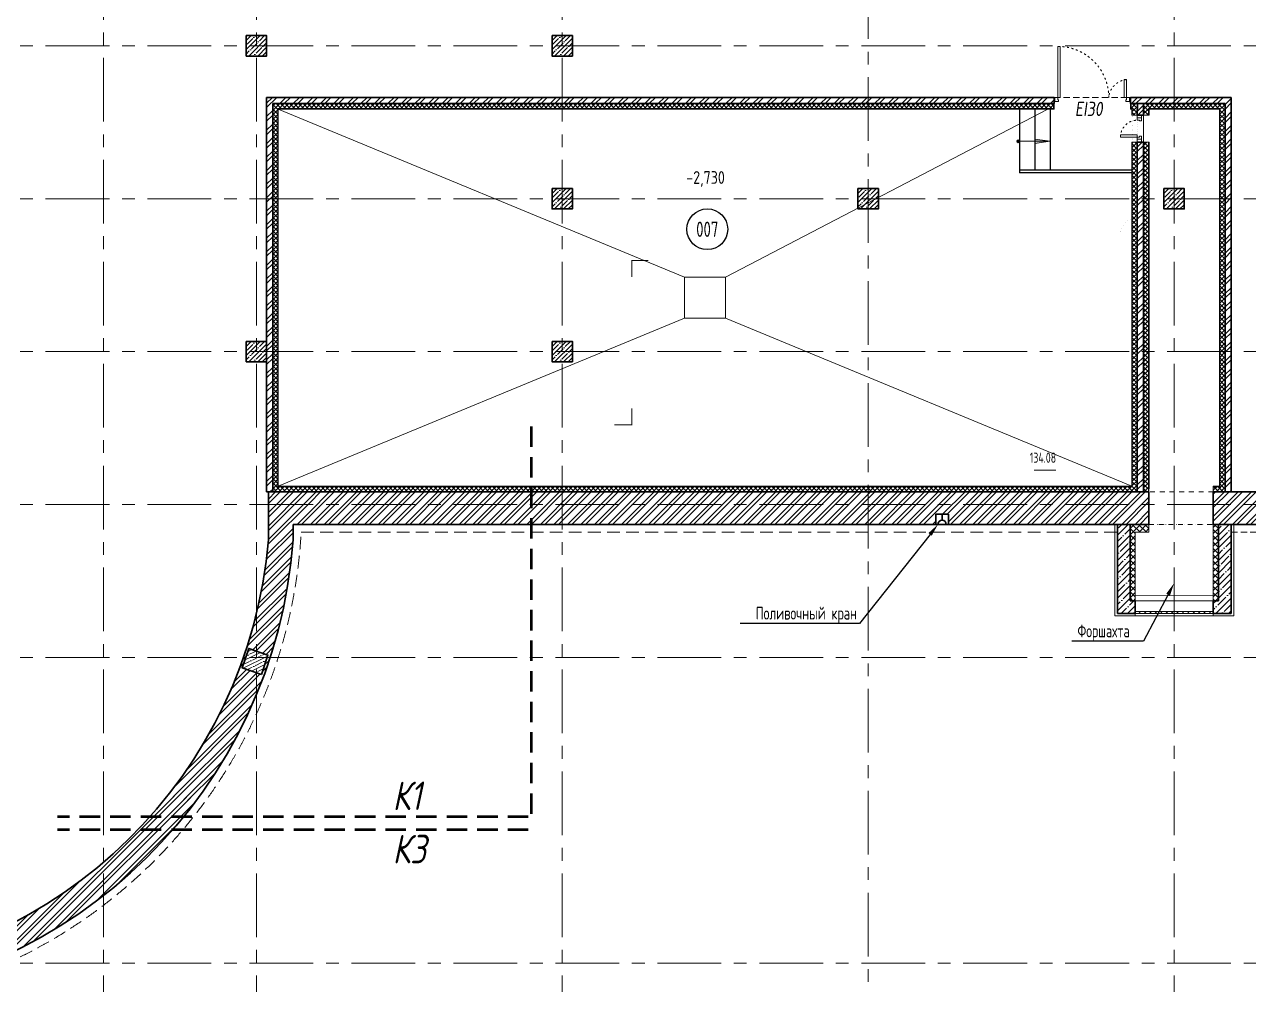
# Model space of a CAD drawing. Header units: millimetres. Extents: x -8689834 to 9419935, y 0 to 233063.
# Drawn here: x -327720 to -303712, y 106183 to 125020 of the extents above; entities that cross this region are included whole.
import ezdxf
from ezdxf import colors
from ezdxf.entities.mleader import LeaderData, LeaderLine
from ezdxf.enums import TextEntityAlignment as Align
from ezdxf.math import Vec2, Vec3

# ---------------------------------------------------------------- set-up
doc = ezdxf.new("R2010")
doc.units = ezdxf.units.MM
doc.header["$MEASUREMENT"] = 0
for name, pattern in [('ACAD_ISO03W100', [30, 12, -18]), ('CENTER', [2, 1.25, -0.25, 0.25, -0.25]), ('HIDDEN', [6, 4, -2]), ('TRATTEGGIATA', [0.75, 0.5, -0.25]), ('Штрих', [6.350000000000002, 3.175000000000001, -3.175000000000001])]:
    doc.linetypes.add(name, pattern=pattern)
doc.layers.get('0').update_dxf_attribs({"color": 250, "lineweight": 9})
for name, color, linetype, lineweight in [('_0', 250, 'Continuous', 9), ('АР штриховка стен', 250, 'Continuous', 9), ('АР_Выноски АПР', 7, 'Continuous', 5), ('АР_Двери', 175, 'Continuous', 18), ('АР_Колонны', 250, 'Continuous', 30), ('АР_Колонны Штрих', 250, 'Continuous', 5), ('АР_Лестницы', 250, 'Continuous', 15), ('АР_Маркер экспликации', 239, 'Continuous', 13), ('АР_МосжилНии_Стены', 127, 'Continuous', 30), ('АР_Номер помещения', 1, 'Continuous', 25), ('АР_Оси', 195, 'Continuous', 9), ('АР_Отметки', 250, 'Continuous', 15), ('АР_Перегородки кирпич', 244, 'Continuous', 30), ('АР_Перегородки_кирпич_Штрих', 244, 'Continuous', 5), ('АР_Помещения_площадь', 19, 'Continuous', 9), ('АР_Разрезы', 175, 'Continuous', 9), ('АР_Сети', 250, 'Continuous', 30), ('АР_стены', 250, 'Continuous', 30), ('АР_Сущ Несущая стена', 216, 'Continuous', 30), ('АР_тонкая линия', 250, 'Continuous', 0), ('АР_Утеплитель', 154, 'Continuous', 9), ('АР_Штриховка кирпич', 250, 'Continuous', 9), ('АР_Штриховка монолит', 250, 'Continuous', 9), ('Подвал', 250, 'Continuous', 30), ('Штриховка', 7, 'Continuous', 5)]:
    doc.layers.add(name, color=color, linetype=linetype, lineweight=lineweight)
doc.layers.add('АР_ПБ_Двери', color=7, linetype='Continuous', lineweight=15, true_color=0xdb0000)
doc.layers.add('Тонкая', color=7, linetype='Continuous')
doc.styles.add('ISOCPEUR', font='isocpeur.ttf', dxfattribs={"width": 0.7})
doc.styles.get("Standard").update_dxf_attribs({"font": 'isocpeur.ttf', "width": 0.7})
doc.styles.add('Архитект', font='isocpeur.ttf', dxfattribs={"width": 0.8, "oblique": 8})
doc.styles.add('М2', font='isocpeui.ttf', dxfattribs={"width": 0.8})
pattern_1 = [(45, (-1298551.721179725, 164426.8594320829), (-132.5825214724777, 132.5825214724777), []), (45, (-1298463.332832225, 164426.8594320829), (-132.5825214724777, 132.5825214724777), [])]
pattern_2 = [(45, (0, 0), (-44.19417382415922, 44.19417382415922), []), (135, (0, 0), (-44.19417382415922, -44.19417382415921), [])]

# ---------------------------------------------------------------- blocks, each defined once
blk = doc.blocks.new('*U289')
for points in [[(0, 0), (0, -80), (55, -80), (55, 0), (0, 0)], [(55, -80), (55, 0), (115, 0), (115, -40), (100, -40), (100, -80), (55, -80)], [(475, -79.99999999999983), (475, 1.70530256582424e-13), (415, 1.70530256582424e-13), (415, -39.99999999999983), (430, -39.99999999999983), (430, -79.99999999999983), (475, -79.99999999999983)], [(530, 1.70530256582424e-13), (530, -79.99999999999983), (475, -79.99999999999983), (475, 1.70530256582424e-13), (530, 1.70530256582424e-13)]]:
    blk.add_lwpolyline(points)
blk.add_lwpolyline([(100, -80), (100.0000000000003, -410), (140.0000000000003, -410), (140, -80)], close=True)
at = {"linetype": 'ACAD_ISO03W100', "ltscale": 3}
blk.add_arc((100, -80), 330.0000000000001, 270, 0, dxfattribs=at)
blk = doc.blocks.new('*U260')
at = {"layer": 'АР_Номер помещения', "color": 7}
blk.add_circle((-20182.66319170461, 914.2342336290835), 400, dxfattribs=at)
at = {"layer": 'АР_Помещения_площадь', "color": 7}
blk.add_line((-13345.81200783062, -3814.074083912983), (-13768.16036421212, -3814.074083912983), dxfattribs=at)
at = {"color": 7, "style": 'ISOCPEUR', "width": 0.7, "flags": 1}
blk.add_attdef('КАТЕГОРИЯ', (-499.1655280450395, -2092.186355050572), '', height=250, dxfattribs=at)
at = {"layer": 'АР_Номер помещения', "color": 7, "style": 'ISOCPEUR', "width": 0.7}
blk.add_attdef('НОМЕР_ПОМЕЩЕНИЯ', text='', height=300, dxfattribs=at).set_placement((-20182.66319170752, 914.2342336290835), align=Align.MIDDLE_CENTER)
at = {"layer": 'АР_Помещения_площадь', "color": 7, "lineweight": 30, "width": 0.7, "flags": 104}
blk.add_attdef('ИМЯ_ПОМЕЩЕНИЯ', text='', height=100, dxfattribs=at).set_placement((157.6277002443094, 1217.141369806137), align=Align.MIDDLE_CENTER)
at = {"layer": 'АР_Помещения_площадь', "color": 7, "style": 'ISOCPEUR', "width": 0.7}
blk.add_attdef('ПЛОЩАДЬ_ПОМЕЩЕНИЯ', text='', height=200, dxfattribs=at).set_placement((-13340.92584985744, -3567.568553945634), align=Align.MIDDLE_RIGHT)
blk = doc.blocks.new('A$Cb1ac1438')
at = {"layer": 'АР_Колонны Штрих', "ltscale": 100}
h = blk.add_hatch(dxfattribs=at)
h.set_pattern_fill('ANSI35', color=256, scale=500, angle=161.0398319781508)
h.set_pattern_definition([(206.0398319781508, (898269.906760073, -348997.308166508), (54.8744852097032, -112.3111342341892), []), (206.0398319781508, (898186.3139504915, -348968.589842044), (54.8744852097032, -112.3111342341892), [156.25, -31.25, 0, -31.25])])
h.paths.add_polyline_path([(5719.346614299488, -202.5913746167789), (6097.64448702152, -332.5556754611025), (6227.608787865844, 45.74219726095907), (5849.310915143811, 175.7064981052536)])
h = blk.add_hatch(dxfattribs=at)
h.set_pattern_fill('ANSI35', color=256, scale=500, angle=-72.0645431068729)
h.set_pattern_definition([(332.9354568931271, (-256735.9129927806, 917047.4838722233), (56.87424014611736, 111.3118179161664), []), (332.9354568931271, (-256708.6942039412, 916963.3908433332), (56.87424014611736, 111.3118179161664), [156.25, -31.25, 0, -31.25])])
h.paths.add_polyline_path([(173.2168417862558, -6154.528628895481), (50.03866453003138, -5773.967021993492), (-330.5229423719575, -5897.145199249746), (-207.3447651157039, -6277.70680615172)])
at = {"layer": 'АР_Колонны', "ltscale": 100}
for points in [[(6097.64448702152, -332.5556754611025), (5719.346614299488, -202.5913746167789), (5849.310915143811, 175.7064981052536), (6227.608787865844, 45.74219726095907)], [(50.03866453003138, -5773.967021993492), (173.2168417862558, -6154.528628895481), (-207.3447651157039, -6277.70680615172), (-330.5229423719575, -5897.145199249746)]]:
    blk.add_lwpolyline(points, close=True, dxfattribs=at)
blk = doc.blocks.new('Полуторная_на лестницу')
for points in [[(75.00000000005775, 79.9999999999709), (75.00000000005798, 1079.999999999971), (124.8572721536036, 1079.999999999971), (124.8572721536034, 79.9999999999709)], [(1375.142727846512, 430.0000000000291), (1375.142727846512, 80), (1425.000000000058, 80), (1425.000000000058, 430.0000000000291)]]:
    blk.add_lwpolyline(points, close=True)
for points in [[(5.775291356258094e-11, 0), (5.775291356258094e-11, 80), (20.00000000005775, 80), (20.00000000005775, 0), (5.775291356258094e-11, 0)], [(20.00000000005775, 80), (20.00000000005775, 0), (90.00000000005775, 0), (90.00000000005775, 30), (75.00000000005775, 30), (75.00000000005775, 80), (20.00000000005775, 80)], [(1480.000000000058, 80), (1480.000000000058, 0), (1410.000000000058, 0), (1410.000000000058, 30), (1425.000000000058, 30), (1425.000000000058, 80), (1480.000000000058, 80)], [(1500.000000000058, 0), (1500.000000000058, 80), (1480.000000000058, 80), (1480.000000000058, 0), (1500.000000000058, 0)]]:
    blk.add_lwpolyline(points)
at = {"linetype": 'ACAD_ISO03W100', "ltscale": 3}
for centre, radius, start, end in [((75.00000000005775, 80), 1000, 0, 90), ((1465.395385690272, 39.60461430981795), 392.4797375066257, 95.90754327289797, 174.0924567271067)]:
    blk.add_arc(centre, radius, start, end, dxfattribs=at)
blk = doc.blocks.new('_DotSmall')
at = {"color": 0, "linetype": 'ByBlock', "const_width": 0.5}
blk.add_lwpolyline([(-0.0625, 0, 1), (0.0625, 0, 1)], format="xyb", close=True, dxfattribs=at)
blk = doc.blocks.new('*U1983')
h = blk.add_hatch(color=256)
h.dxf.hatch_style = 1
edge = h.paths.add_edge_path()
edge.add_arc((0, 0), 27.57096445283373, 359.64, 719.6400000000001)
h = blk.add_hatch(color=256)
h.dxf.hatch_style = 1
h.paths.add_polyline_path([(326.395226009728, -44.26795582287014), (326.395226009728, 44.2679558226373), (626.395226009728, 0)])
blk.add_line((626.395226009728, 0), (0, 0))
blk.add_lwpolyline([(326.395226009728, 44.2679558226373), (326.395226009728, -44.26795582287014), (626.395226009728, 0), (326.395226009728, 44.2679558226373)])
blk.add_circle((0, 0), 27.57096445283373)

msp = doc.modelspace()

# ---------------------------------------------------------------- hatches: boundary and pattern name
at = {"layer": 'АР_Колонны Штрих', "ltscale": 100}
h = msp.add_hatch(dxfattribs=at)
h.set_pattern_fill('ANSI35', color=256, scale=500)
h.set_pattern_definition([(45, (-1280424.170391682, 164672.1571121852), (-88.38834764831844, 88.38834764831844), []), (45, (-1280335.782044182, 164672.1571121852), (-88.38834764831844, 88.38834764831844), [156.25, -31.25, 0, -31.25])])
h.paths.add_polyline_path([(-322972.0711264503, 124800.6824583525), (-323372.0711264503, 124800.6824583525), (-323372.0711264503, 124400.6824583525), (-322972.0711264503, 124400.6824583525)])
h = msp.add_hatch(dxfattribs=at)
h.set_pattern_fill('ANSI35', color=256, scale=500)
h.set_pattern_definition([(45, (-1274424.170391682, 164672.1571121852), (-88.38834764831844, 88.38834764831844), []), (45, (-1274335.782044182, 164672.1571121852), (-88.38834764831844, 88.38834764831844), [156.25, -31.25, 0, -31.25])])
h.paths.add_polyline_path([(-316972.0711264502, 124800.6824583525), (-317372.0711264502, 124800.6824583525), (-317372.0711264502, 124400.6824583525), (-316972.0711264502, 124400.6824583525)])
h = msp.add_hatch(dxfattribs=at)
h.set_pattern_fill('ANSI35', color=256, scale=500)
h.set_pattern_definition([(45, (-1274424.170391682, 161672.1571121852), (-88.38834764831844, 88.38834764831844), []), (45, (-1274335.782044182, 161672.1571121852), (-88.38834764831844, 88.38834764831844), [156.25, -31.25, 0, -31.25])])
h.paths.add_polyline_path([(-316972.0711264502, 121800.6824583525), (-317372.0711264502, 121800.6824583525), (-317372.0711264502, 121400.6824583525), (-316972.0711264502, 121400.6824583525)])
h = msp.add_hatch(dxfattribs=at)
h.set_pattern_fill('ANSI35', color=256, scale=500)
h.set_pattern_definition([(45, (-1268424.170391682, 161672.1571121852), (-88.38834764831844, 88.38834764831844), []), (45, (-1268335.782044182, 161672.1571121852), (-88.38834764831844, 88.38834764831844), [156.25, -31.25, 0, -31.25])])
h.paths.add_polyline_path([(-310972.0711264502, 121800.6824583525), (-311372.0711264502, 121800.6824583525), (-311372.0711264502, 121400.6824583525), (-310972.0711264502, 121400.6824583525)])
h = msp.add_hatch(dxfattribs=at)
h.set_pattern_fill('ANSI35', color=256, scale=500)
h.set_pattern_definition([(45, (-1262424.170391682, 161672.1571121852), (-88.38834764831844, 88.38834764831844), []), (45, (-1262335.782044182, 161672.1571121852), (-88.38834764831844, 88.38834764831844), [156.25, -31.25, 0, -31.25])])
h.paths.add_polyline_path([(-304972.0711264501, 121800.6824583525), (-305372.0711264501, 121800.6824583525), (-305372.0711264501, 121400.6824583525), (-304972.0711264501, 121400.6824583525)])
h = msp.add_hatch(dxfattribs=at)
h.set_pattern_fill('ANSI35', color=256, scale=500)
h.set_pattern_definition([(45, (-1280424.170391682, 158672.1571121852), (-88.38834764831844, 88.38834764831844), []), (45, (-1280335.782044182, 158672.1571121852), (-88.38834764831844, 88.38834764831844), [156.25, -31.25, 0, -31.25])])
h.paths.add_polyline_path([(-322972.0711264503, 118800.6824583525), (-323372.0711264503, 118800.6824583525), (-323372.0711264503, 118400.6824583525), (-322972.0711264503, 118400.6824583525)])
h = msp.add_hatch(dxfattribs=at)
h.set_pattern_fill('ANSI35', color=256, scale=500)
h.set_pattern_definition([(45, (-1274424.170391682, 158672.1571121852), (-88.38834764831844, 88.38834764831844), []), (45, (-1274335.782044182, 158672.1571121852), (-88.38834764831844, 88.38834764831844), [156.25, -31.25, 0, -31.25])])
h.paths.add_polyline_path([(-316972.0711264502, 118800.6824583525), (-317372.0711264502, 118800.6824583525), (-317372.0711264502, 118400.6824583525), (-316972.0711264502, 118400.6824583525)])
at = {"layer": 'АР_Перегородки_кирпич_Штрих', "ltscale": 100}
h = msp.add_hatch(dxfattribs=at)
h.set_pattern_fill('ANSI32', color=256, scale=500)
h.set_pattern_definition([(45, (-15289.26513409219, 0), (-132.5825214724777, 132.5825214724777), []), (45, (-15200.87678659218, 0), (-132.5825214724777, 132.5825214724777), [])])
h.paths.add_polyline_path([(-304052.0711264501, 123589.9490637413), (-305172.0711264501, 123589.9490637413), (-305172.0711264501, 123469.9490637413), (-304172.0711264501, 123469.9490637413), (-304172.5771687811, 121600.6824583525), (-304052.5840094198, 121600.6824583525)])
h.paths.add_polyline_path([(-304052.5840094198, 121600.6824583525), (-304172.5771687811, 121600.6824583525), (-304173.3705045159, 118670.1845431714), (-304172.0711264501, 115850.6824583525), (-304054.0665040578, 115850.6824583525), (-304053.3574848831, 118550.1845431714)])
h.paths.add_polyline_path([(-306026.1564171973, 123589.9490637413), (-306026.1564171973, 123469.9490637413), (-305892.0711264501, 123469.9490637413), (-305892.5859029801, 123241.4189386518), (-305772.5859029799, 123241.4189386518), (-305772.0711264501, 123469.9490637413), (-305172.0711264501, 123469.9490637413), (-305172.0711264501, 123589.9490637413)])
h.paths.add_polyline_path([(-322852.4199923284, 115997.3872438653), (-322851.1212437177, 123469.9205100444), (-307526.1564171973, 123469.9490637413), (-307526.1564171973, 123589.9490637413), (-322971.1212310863, 123589.9490637413), (-322972.421225976, 115997.3872438653)])
h.paths.add_polyline_path([(-322972.3246298887, 116422.3475705374), (-322932.4206091522, 116422.3475705374), (-322932.4206091522, 116462.3475705375), (-322972.3179141203, 116462.3475705374)], flags=16)
h.paths.add_polyline_path([(-322852.4206091521, 115997.5664154426), (-322972.3414193097, 115997.5664154426), (-322972.4206091521, 115850.682458348), (-322852.4206091523, 115850.6824583525)])
h = msp.add_hatch(dxfattribs=at)
h.set_pattern_fill('ANSI32', color=256, scale=500)
h.set_pattern_definition([(45, (0, 0), (-132.5825214724777, 132.5825214724777), []), (45, (88.38834750000001, 0), (-132.5825214724777, 132.5825214724777), [])])
h.paths.add_polyline_path([(-305772.9352973693, 118600.6824583525), (-305892.8566200245, 118600.6824583525), (-305892.8566200245, 115850.6824583525), (-305773.3705045159, 115850.6824583525)])
h.paths.add_polyline_path([(-305772.6623398596, 120325.4545757953), (-305772.8566200246, 120325.4545757953), (-305772.8566200246, 118600.6824583525), (-305773.0312467848, 118600.6817640662), (-305772.6819932645, 120325.4256041073), (-305772.5859029799, 120325.4545757953), (-305772.6623398596, 120325.4545757953), (-305772.9352973693, 118600.6824583525), (-305772.8566200246, 118600.6824583525), (-305772.7212615023, 122711.4189386518), (-305892.7212615022, 122711.4189386518), (-305892.8566200245, 118600.6824583525), (-305772.9352973693, 118600.6824583525)])
at = {"layer": 'АР_Утеплитель', "ltscale": 100}
h = msp.add_hatch(dxfattribs=at)
h.set_pattern_fill('ANSI37', color=256, scale=700)
h.set_pattern_definition([(45, (-1282372.042905258, 163885.4000911471), (-61.87184335382291, 61.87184335382291), []), (135, (-1282372.042905258, 163885.4000911471), (-61.87184335382291, -61.8718433538229), [])])
h.paths.add_polyline_path([(-304302.0711264503, 115210.6415093865), (-304302.0711264488, 115058.2551796049)], flags=17)
h.paths.add_polyline_path([(-304401.9908347804, 113714.4311307792), (-304302.0711264503, 113714.4311307792), (-304302.0711264488, 115058.2551796049), (-304403.050076292, 115058.2551796049), (-304401.9908347804, 113813.5587437942)])
h.paths.add_polyline_path([(-305664.5711267578, 115058.2551796049), (-305664.5711267578, 115210.6824583513), (-305522.0711264488, 115210.682458351), (-305522.0711264488, 115213.2551796017), (-306032.0711264488, 115210.6824583519), (-306032.0711264503, 113714.4311307792), (-305932.1615209631, 113714.4311307792), (-305932.1615209631, 113811.2496720507), (-305931.8179862484, 113811.2501904545), (-305933.063105077, 115058.2551796049)])
h.paths.add_polyline_path([(-305522.0711264489, 115210.682458351), (-304403.045821274, 115210.6824583489), (-304403.045821274, 115058.2551796049), (-304302.0711264488, 115058.2551796049), (-304302.0711264489, 115210.6824583487), (-305522.0711264489, 115213.2551796021)])
at = {"layer": 'АР_Штриховка кирпич', "ltscale": 100}
h = msp.add_hatch(dxfattribs=at)
h.set_pattern_fill('ANSI32', color=256, scale=500)
h.set_pattern_definition(pattern_1)
h.paths.add_polyline_path([(-322946.1180642748, 112648.224219518), (-322961.2216596514, 112600.6824583525), (-323172.0711264503, 112600.6824583525), (-323199.1559286597, 112732.6939443187)], flags=16)
h.paths.add_polyline_path([(-323382.9205932492, 112600.6824583525), (-323324.9686016155, 112776.5329568123), (-323198.5888596172, 112734.3445592263), (-323172.0711264503, 112600.6824583525)], flags=16)
h.paths.add_polyline_path([(-323072.9704356921, 112268.2411963662), (-323199.3501776903, 112310.4295939522), (-323172.0711264503, 112600.6824583525), (-322961.2216596514, 112600.6824583525)], flags=16)
h.paths.add_polyline_path([(-323198.7831086478, 112312.0802088598), (-323451.8209730327, 112396.5499336605), (-323382.9205932493, 112600.6824583525), (-323172.0711264503, 112600.6824583525)], flags=16)
edge = h.paths.add_edge_path()
edge.add_line((-322067.0711264503, 115850.6824583481), (-322937.0711264506, 115850.6824583765))
edge.add_arc((-1477104.667928795, 115380.6824575035), 1154167.692499015, -0.02333197960928146, 0.023331979694489746, ccw=False)
edge.add_arc((-332221.3052867504, 115664.1989911303), 9314.761999561275, 321.68271989326865, 355.35999482408715, ccw=False)
edge.add_line((-324913.0416397232, 109888.9004210118), (-324376.4676794859, 109758.9389800894))
edge.add_arc((-332173.8220975739, 115605.6691985809), 9745.921719832271, 323.1361487127608, 355.9107374150291)
edge.add_line((-322452.7118934882, 114910.6824583331), (-322452.7118934878, 115210.6824583402))
edge.add_line((-322452.7118934878, 115210.6824583402), (-322067.0711264503, 115210.6824583525))
edge.add_line((-322067.0711264503, 115210.6824583525), (-322067.0711264503, 115850.6824583481))
h = msp.add_hatch(dxfattribs=at)
h.set_pattern_fill('ANSI32', color=256, scale=500)
h.set_pattern_definition(pattern_1)
h.paths.add_polyline_path([(-309596.9097890062, 115410.2370001124), (-309596.9097890062, 115210.6824583525), (-305664.571126, 115210.6824583526), (-305664.571126, 115850.6824583526), (-322120.0107513145, 115850.6824583525), (-322120.0107513145, 115210.6824583525), (-309847.2324638944, 115210.6824583525), (-309847.2324638944, 115410.2370001124)])
h = msp.add_hatch(dxfattribs=at)
h.set_pattern_fill('ANSI32', color=256, scale=500)
h.set_pattern_definition([(45, (-1298500.195874549, 164426.8594320829), (-132.5825214724777, 132.5825214724777), []), (45, (-1298411.807527049, 164426.8594320829), (-132.5825214724777, 132.5825214724777), [])])
h.paths.add_polyline_path([(-305664.571126, 115210.6824583526), (-305664.571126, 115850.6824583525)])
h.paths.add_polyline_path([(-304403.045821274, 115850.6824583525), (-304403.0458205161, 115210.6824583524), (-302707.0711264503, 115210.6824583525), (-302707.0711264503, 115850.6824583525)])
h = msp.add_hatch(dxfattribs=at)
h.set_pattern_fill('ANSI31', color=256, scale=600)
h.set_pattern_definition([(45, (-134928.4201885177, -810.869032763876), (-53.03300858899107, 53.03300858899107), [])])
h.paths.add_polyline_path([(-305932.1615209631, 113501.7665258862), (-304401.9908347804, 113501.7665258862), (-304401.9908347804, 113464.4311307792), (-305932.1615209631, 113464.4311307792)])
h = msp.add_hatch(dxfattribs=at)
h.set_pattern_fill('ANSI32', color=256, scale=500)
h.set_pattern_definition([(45, (-1298418.673593336, 164822.7913692372), (-132.5825214724777, 132.5825214724777), []), (45, (-1298330.285245836, 164822.7913692372), (-132.5825214724777, 132.5825214724777), [])])
h.paths.add_polyline_path([(-328782.1922958228, 102375.6824583525), (-329292.1922958228, 101865.6824583525), (-329292.1922958228, 99715.68245835253), (-331012.0361820102, 99715.68245835253), (-331012.0361820101, 98935.68245835259), (-329682.0012375686, 98935.68245835253), (-329682.0012375687, 93215.35490996396), (-329172.0711264507, 93215.35490996396), (-329172.0711264506, 98935.68245835247), (-326172.0711264504, 98935.68245835253), (-326172.0361820101, 97157.1086185961), (-325662.0361820112, 97157.1086185961), (-325662.036182011, 99445.8378912746), (-328782.1922958228, 99445.68245835253)])
h.paths.add_polyline_path([(-329172.0711264506, 106811.5015921848), (-329172.0711264506, 106600.6824583525), (-329460.5545658352, 106575.5444848357), (-329502.718766466, 106702.0333479182)], flags=16)
h.paths.add_polyline_path([(-329123.7855920562, 106828.3533511282), (-329039.4553213065, 106575.370016665), (-329172.0711264506, 106600.6824583525), (-329172.0711264506, 106811.5015921848)], flags=16)
h.paths.add_polyline_path([(-329172.0711264505, 106389.8633245202), (-329377.8847872713, 106322.0236910044), (-329462.2150580211, 106575.0070254675), (-329172.0711264505, 106600.6824583525)], flags=16)
h.paths.add_polyline_path([(-329172.0711264506, 106389.8633245203), (-329172.0711264506, 106600.6824583525), (-329041.1158134926, 106574.8325572968), (-328998.9516128617, 106448.3436942143)], flags=16)
h.paths.add_polyline_path([(-332101.1061155543, 104554.3739539081), (-331912.1922958226, 104554.3739539081), (-331912.1922958226, 103474.4889956772), (-332101.1061155543, 103474.4889956772)], flags=17)
edge = h.paths.add_edge_path()
edge.add_line((-332422.192295823, 104619.3739539081), (-332101.1061155544, 104619.3739539081))
edge.add_line((-332101.1061155544, 104619.3739539081), (-332101.1061155543, 103409.4889956772))
edge.add_line((-332101.1061155543, 103409.4889956772), (-332422.1922958228, 103409.4889956772))
edge.add_line((-332422.1922958228, 103409.4889956772), (-332422.1922958227, 98935.4897598165))
edge.add_line((-332422.1922958227, 98935.4897598165), (-331011.9628120004, 98935.71915412537))
edge.add_line((-331011.9628120004, 98935.71915412537), (-331012.1095520199, 99715.64576257975))
edge.add_line((-331012.1095520199, 99715.64576257975), (-331642.1922958228, 99715.56315136206))
edge.add_line((-331642.1922958228, 99715.56315136206), (-331642.1922958228, 101865.6824583525))
edge.add_line((-331642.1922958228, 101865.6824583525), (-329292.1922958228, 101865.6824583525))
edge.add_line((-329292.1922958228, 101865.6824583525), (-328782.1922958228, 102375.6824583525))
edge.add_line((-328782.1922958228, 102375.6824583525), (-331911.7639104379, 102375.6824583525))
edge.add_line((-331911.7639104379, 102375.6824583525), (-331912.1922958228, 105875.9435017856))
edge.add_line((-331912.1922958228, 105875.9435017856), (-331612.1922957873, 105875.9435017877))
edge.add_arc((-332173.8220975736, 115605.6691985811), 9745.92171983219, 273.3036233390724, 293.0807652531338)
edge.add_arc((-332173.8220975742, 115605.6691985818), 9745.92171983306, 293.0807652531357, 323.7250383778538)
edge.add_line((-324316.7875196856, 109839.3880910588), (-324909.4967909608, 109893.3890281035))
edge.add_arc((-332221.3052866729, 115664.1989910304), 9314.761999438475, 273.74937375992903, 321.7179014208314, ccw=False)
edge.add_line((-331612.1922958228, 106369.3739539164), (-331912.1922956888, 106369.373953908))
edge.add_line((-331912.1922956888, 106369.373953908), (-331912.1922958228, 106600.6824583525))
edge.add_line((-331912.1922958228, 106600.6824583525), (-332422.192295823, 106600.6824583525))
edge.add_line((-332422.192295823, 106600.6824583525), (-332422.192295823, 104619.3739539081))
at = {"layer": 'АР_Штриховка монолит', "ltscale": 500}
h = msp.add_hatch(dxfattribs=at)
h.set_pattern_fill('ANSI35', color=256, scale=700)
h.set_pattern_definition([(45, (-134938.1560154676, 0), (-123.7436867076458, 123.7436867076458), []), (45, (-134814.4123289676, 0), (-123.7436867076458, 123.7436867076458), [218.75, -43.75, 0, -43.75])])
h.paths.add_polyline_path([(-306032.0711264503, 115210.6824583519), (-306282.0711264503, 115210.6824583524), (-306282.0711264503, 113464.4311307792), (-305932.1615209631, 113464.5454909506), (-305932.1615209631, 113714.3073310913), (-306032.0711264503, 113714.4311307792)])
h.paths.add_polyline_path([(-305932.1615209631, 113714.4311307792), (-305932.1615209631, 113714.3073310913), (-305932.1615209631, 113464.5454909506), (-305932.1615209631, 113464.4311307792)], flags=17)
h.paths.add_polyline_path([(-305932.1615209631, 113465.3801411553), (-305932.1615209631, 113699.8411737424), (-305932.1615209631, 113714.4311307792), (-305932.1615209631, 113464.4311307792)])
h.paths.add_polyline_path([(-304401.9908347804, 113714.4311307792), (-304401.9908347804, 113464.4311307792), (-304052.0711264503, 113464.4311307792), (-304052.0711264503, 115210.6824583482), (-304302.0711264503, 115210.6824583487), (-304302.0711264503, 113714.4311307792)])
at = {"layer": 'Штриховка', "transparency": 33554636}
h = msp.add_hatch(dxfattribs=at)
h.set_pattern_fill('ANSI37', color=256, scale=500)
h.set_pattern_definition(pattern_2)
h.paths.add_polyline_path([(-305992.0711264501, 121325.4545757953), (-305992.0711264501, 123369.9490637413), (-306015.7693455741, 123369.9490637413), (-306015.7693455741, 123420.6521764803), (-307538.1917702747, 123420.6521764803), (-307538.1917702746, 123369.9490637413), (-322752.4206091523, 123369.9490637413), (-322752.4206091523, 115950.6824583525), (-305992.0711264501, 115950.6824583525), (-305992.0711264501, 120795.4545757954)], flags=16)
edge = h.paths.add_edge_path(flags=16)
edge.add_line((-305892.5859029791, 120895.4545757953), (-305893.2482067342, 122711.401855948))
edge.add_line((-305893.2482067342, 122711.401855948), (-305992.7334302053, 122711.401855948))
edge.add_line((-305992.7334302053, 122711.401855948), (-305991.7107815485, 123241.4415005122))
edge.add_line((-305991.7107815485, 123241.4415005122), (-305892.2255580774, 123241.4415005122))
edge.add_line((-305892.2255580774, 123241.4415005122), (-305892.585902979, 121225.4545757954))
edge.add_arc((-305892.5859029789, 120895.4545757952), 330.0000000001164, 90.00000000002024, 173.0379373089026)
edge.add_line((-306220.1526900622, 120935.4545757953), (-306222.5859029791, 120935.4545757953))
edge.add_line((-306222.5859029791, 120935.4545757953), (-306222.585902979, 120895.4545757953))
edge.add_line((-306222.585902979, 120895.4545757953), (-305892.5859029791, 120895.4545757953))
edge = h.paths.add_edge_path()
edge.add_line((-305892.585902979, 120935.4545757953), (-305892.5859029791, 120895.4545757953))
edge.add_line((-305892.5859029791, 120895.4545757953), (-306222.585902979, 120895.4545757953))
edge.add_arc((-305892.5859029794, 120895.4545757957), 329.9999999995925, 89.91062262278177, 180.0000000000657, ccw=False)
edge.add_line((-305892.0711264501, 121225.4541742877), (-305892.0711264501, 123469.9490637413))
edge.add_line((-305892.0711264501, 123469.9490637413), (-306015.9852964915, 123469.9490637413))
edge.add_line((-306015.9852964915, 123469.9490637413), (-306015.9852964915, 123420.6521764803))
edge.add_line((-306015.9852964915, 123420.6521764803), (-307538.1917702747, 123420.6521764803))
edge.add_line((-307538.1917702747, 123420.6521764803), (-307538.1917702747, 123469.9490637413))
edge.add_line((-307538.1917702747, 123469.9490637413), (-322851.1212313407, 123469.9484889328))
edge.add_line((-322851.1212313407, 123469.9484889328), (-322852.4206091523, 115850.6824583525))
edge.add_line((-322852.4206091523, 115850.6824583525), (-305892.0711264501, 115850.6824583525))
edge.add_line((-305892.0711264501, 115850.6824583525), (-305892.0711264501, 120935.4545757953))
edge.add_line((-305892.0711264501, 120935.4545757953), (-305892.585902979, 120935.4545757953))
edge = h.paths.add_edge_path(flags=0)
edge.add_arc((-305892.5859029851, 120895.4545757951), 329.9999999939452, 173.0379373087465, 179.9999999999621)
edge.add_line((-306222.5859029791, 120895.4545757953), (-306222.585902979, 120935.4545757953))
edge.add_line((-306222.585902979, 120935.4545757953), (-306220.1526900622, 120935.4545757953))
h = msp.add_hatch(dxfattribs=at)
h.set_pattern_fill('ANSI37', color=256, scale=500)
h.set_pattern_definition(pattern_2)
h.paths.add_polyline_path([(-304403.0458212741, 115950.7015356043), (-304403.0458212741, 115850.7015356043), (-304173.3705045159, 115850.6824583525), (-304172.7339464642, 123470.0787244969), (-305772.0711264479, 123469.9490637413), (-305772.1496347158, 123241.3901443265), (-305672.2917961307, 123241.4099586422), (-305672.2132878641, 123369.9688780569), (-304272.1668107779, 123370.0656494145), (-304273.3367662954, 115950.6824583525)])
h.paths.add_polyline_path([(-305673.3705045159, 115850.6824583525), (-305673.3705045158, 115950.6824583525), (-305673.4042427364, 115950.6824583525), (-305672.5781552357, 122711.3828987214), (-305772.3015253857, 122711.4110693721), (-305773.3705045159, 115850.6824583525)])

# ---------------------------------------------------------------- linework, layer by layer
at = {"linetype": 'TRATTEGGIATA', "ltscale": 500}
msp.add_line((-322292.9184881856, 115060.6824583525), (-306282.0711264503, 115060.6824583525), dxfattribs=at)
msp.add_arc((-332173.8220975736, 115605.6691985808), 9895.921719831927, 272.3712849375702, 356.8430181081399, dxfattribs=at)
at = {"layer": '_0', "ltscale": 100}
msp.add_lwpolyline([(-305932.1615209631, 113501.7665258862), (-304401.9908347804, 113501.7665258862), (-304401.9908347804, 113464.4311307792), (-305932.1615209631, 113464.4311307792)], close=True, dxfattribs=at)
at = {"layer": 'АР штриховка стен', "color": 1, "ltscale": 100, "true_color": 0xe60000}
msp.add_line((-307843.6244904875, 123589.9490637413), (-307843.6244904874, 123589.9490637413), dxfattribs=at)
at = {"layer": 'АР_Колонны', "ltscale": 100}
for points in [[(-323372.0711264503, 124800.6824583525), (-322972.0711264503, 124800.6824583525), (-322972.0711264503, 124400.6824583525), (-323372.0711264503, 124400.6824583525)], [(-317372.0711264502, 124800.6824583525), (-316972.0711264502, 124800.6824583525), (-316972.0711264502, 124400.6824583525), (-317372.0711264502, 124400.6824583525)], [(-317372.0711264502, 121800.6824583525), (-316972.0711264502, 121800.6824583525), (-316972.0711264502, 121400.6824583525), (-317372.0711264502, 121400.6824583525)], [(-311372.0711264502, 121800.6824583525), (-310972.0711264502, 121800.6824583525), (-310972.0711264502, 121400.6824583525), (-311372.0711264502, 121400.6824583525)], [(-305372.0711264501, 121800.6824583525), (-304972.0711264501, 121800.6824583525), (-304972.0711264501, 121400.6824583525), (-305372.0711264501, 121400.6824583525)], [(-323372.0711264503, 118800.6824583525), (-322972.0711264503, 118800.6824583525), (-322972.0711264503, 118400.6824583525), (-323372.0711264503, 118400.6824583525)], [(-317372.0711264502, 118800.6824583525), (-316972.0711264502, 118800.6824583525), (-316972.0711264502, 118400.6824583525), (-317372.0711264502, 118400.6824583525)]]:
    msp.add_lwpolyline(points, close=True, dxfattribs=at)
at = {"layer": 'АР_МосжилНии_Стены', "ltscale": 100}
for p, q in [((-322937.0711264503, 115850.6824583525), (-322067.0711264503, 115850.6824583525)), ((-322937.0711264503, 115210.6824583525), (-322937.0711264503, 115850.682458348)), ((-322174.6778695334, 115850.6824583525), (-306208.403607368, 115850.6824583525)), ((-306267.0711264503, 115850.6824583525), (-305664.571126, 115850.6824583525)), ((-304403.045821274, 115850.6824583525), (-302707.0711264503, 115850.6824583525)), ((-322452.7118934878, 115210.6824583525), (-322002.0711264502, 115210.6824583525)), ((-322239.6778695334, 115210.6824583525), (-305787.1893165926, 115210.6824583525)), ((-307046.1008845837, 115210.6824583525), (-305664.571126, 115210.6824583525)), ((-306282.0711264503, 115210.6824583524), (-306282.0711264503, 113464.4311307792)), ((-306032.0711264503, 115210.6824583519), (-306032.0711264503, 113714.4311307792)), ((-304403.0458205162, 115210.6824583525), (-302707.0711264503, 115210.6824583525)), ((-304302.0711264503, 113714.4311307792), (-304302.0711264503, 115210.6824583525)), ((-304052.0711264503, 113464.4311307792), (-304052.0711264503, 115210.6824583525)), ((-306032.0711264503, 113714.4311307792), (-305932.1615209631, 113714.4311307792)), ((-305932.1615209631, 113714.4311307792), (-305932.1615209631, 113464.4311307792)), ((-304401.9908347804, 113714.4311307792), (-304302.0711264503, 113714.4311307792)), ((-306282.0711264503, 113464.4311307792), (-305932.1615209631, 113464.4311307792)), ((-304401.9908347804, 113464.4311307792), (-304052.0711264503, 113464.4311307792))]:
    msp.add_line(p, q, dxfattribs=at)
msp.add_lwpolyline([(-309847.2324638944, 115210.6824583525), (-309596.9097890062, 115210.6824583525), (-309596.9097890062, 115410.2370001124), (-309847.2324638944, 115410.2370001124)], close=True, dxfattribs=at)
for points in [[(-322937.0711264502, 115210.6824583422), (-322937.0711264502, 114910.6824583402)], [(-322452.7118934878, 114910.6824583402), (-322452.7118934878, 115210.6824583402)], [(-304401.9908347804, 113714.4311307792), (-304401.9908347804, 113464.4311307792)]]:
    msp.add_lwpolyline(points, dxfattribs=at)
for centre, radius, start, end in [((-332221.305286749, 115664.1989911299), 9314.761999559945, 273.7493737590794, 355.3599948243836), ((-332173.8220975735, 115605.6691985808), 9745.921719831898, 273.3036233407794, 355.9107374146807)]:
    msp.add_arc(centre, radius, start, end, dxfattribs=at)
at = {"layer": 'АР_Оси', "linetype": 'CENTER', "ltscale": 1000}
for p, q in [((-326172.0711264504, 134363.1513644527), (-326172.0711264504, 78630.80280076223)), ((-323172.0711264503, 134363.1513644526), (-323172.0711264503, 78630.80280076223)), ((-317172.0711264502, 134363.1513644526), (-317172.0711264502, 78630.80280076223)), ((-305172.0711264501, 134363.1513644526), (-305172.0711264501, 78630.80280076223)), ((-311172.0711264502, 133984.9486035834), (-311172.0711264502, 78252.60003989303)), ((-359305.7650579241, 124600.6824583525), (-276127.3630032049, 124600.6824583525)), ((-359305.7650579241, 121600.6824583525), (-276127.3630032049, 121600.6824583525)), ((-359305.7650579241, 118600.6824583525), (-276127.3630032049, 118600.6824583525)), ((-359305.7650579241, 115600.6824583525), (-276127.3630032049, 115600.6824583525)), ((-359305.7650579241, 112600.6824583525), (-276127.3630032049, 112600.6824583525)), ((-359305.7650579241, 106600.6824583525), (-276127.3630032049, 106600.6824583525))]:
    msp.add_line(p, q, dxfattribs=at)
at = {"layer": 'АР_Перегородки кирпич', "linetype": 'Continuous', "ltscale": 100}
for p, q in [((-322972.4206091521, 120532.6524932313, 1.961751612303354), (-322971.1212310863, 123589.9490637413, 1.961751612303354)), ((-322971.1212310863, 123589.9490637413, 1.961751612303354), (-307526.1564171973, 123589.9490637413, 1.961751612303354)), ((-322852.4206091521, 120532.6524932313, 1.961751612303354), (-322851.1212310863, 123469.9490637413, 1.961751612303354)), ((-322851.1212310863, 123469.9490637413, 1.961751612303354), (-307526.1564171973, 123469.9490637413, 1.961751612303354)), ((-307526.1564171973, 123469.9490637413, 1.961751612303354), (-307526.1564171973, 123589.9490637413, 1.961751612303354)), ((-306026.1564171973, 123589.9490637413, 1.961751612303354), (-304052.0711264501, 123589.9490637413, 1.961751612303354)), ((-306026.1564171973, 123469.9490637413, 1.961751612303354), (-306026.1564171973, 123589.9490637413, 1.961751612303354)), ((-305892.5859029801, 123241.4189386518, 1.961751612303354), (-305892.0711264501, 123469.9490637413, 1.961751612303354)), ((-305772.5859029799, 123241.4189386518, 1.961751612303354), (-305772.0711264501, 123469.9490637413, 1.961751612303354)), ((-304172.0711264501, 123469.9490637413, 1.961751612303354), (-304172.0711264501, 115850.6824583525)), ((-304052.0711264501, 123589.9490637413, 1.961751612303354), (-304054.0665040578, 115850.6824583525, 1.961751612303354)), ((-305772.5859029799, 123241.4189386518, 1.961751612303354), (-305892.5859029801, 123241.4189386518, 1.961751612303354)), ((-305892.8566200245, 115850.6824583526), (-305892.8566200245, 122711.4189386518, 1.961751612303354)), ((-305772.5859029799, 122711.4189386518, 1.961751612303354), (-305892.8566200245, 122711.4189386518, 1.961751612303354)), ((-305772.8566200246, 115850.6824583526), (-305772.8566200246, 122711.4189386518, 1.961751612303354)), ((-322972.4206091521, 115850.682458348, 1.961751612303354), (-322972.4206091521, 120570.1845431714, 1.961751612303354)), ((-322852.4206091523, 115850.6824583525, 1.961751612303354), (-322852.4206091521, 120570.1845431714, 1.961751612303354)), ((-322937.0711264503, 115850.682458348), (-322972.4206091521, 115850.682458348, 1.961751612307125))]:
    msp.add_line(p, q, dxfattribs=at)
at = {"layer": 'АР_Перегородки кирпич', "linetype": 'Continuous', "ltscale": 100, "elevation": 1.961751612303354}
msp.add_lwpolyline([(-306026.1564171973, 123469.9490637413), (-304172.0711264501, 123469.9490637413)], dxfattribs=at)
at = {"layer": 'АР_Разрезы', "color": 5, "ltscale": 100, "const_width": 20, "elevation": -2792.354355402168}
for points in [[(-315485.0445451412, 120388.8988333235), (-315809.4427777978, 120388.8988333235), (-315809.4427777978, 120064.500600667)], [(-316152.5448098678, 117162.0430614778), (-315809.4427777978, 117162.0430614778), (-315809.4427777978, 117486.4412941344)]]:
    msp.add_lwpolyline(points, dxfattribs=at)
at = {"layer": 'АР_Сети', "color": 251, "linetype": 'HIDDEN', "lineweight": 50, "ltscale": 100}
for p, q in [((-317838.4925194005, 109470.2044018847), (-327076.0163383982, 109470.2044018847)), ((-317838.4925194005, 109217.866614254), (-327076.0163383982, 109217.866614254))]:
    msp.add_line(p, q, dxfattribs=at)
msp.add_lwpolyline([(-317784.5204495725, 117132.3775246171), (-317784.5204495725, 109479.8590045744)], dxfattribs=at)
at = {"layer": 'АР_Сущ Несущая стена', "ltscale": 100}
for p, q in [((-306332.0711264503, 115210.6824583525), (-305664.571126, 115210.6824583512)), ((-304403.0458205162, 115210.6824583489), (-304002.0711264503, 115210.6824583482))]:
    msp.add_line(p, q, dxfattribs=at)
for points in [[(-305664.571126, 115850.6824583525), (-305664.571126, 115210.6824583527)], [(-304403.0458205162, 115210.6824583527), (-304403.045821274, 115850.6824583526)]]:
    msp.add_lwpolyline(points, dxfattribs=at)
at = {"layer": 'АР_Сущ Несущая стена', "linetype": 'Штрих', "lineweight": 9, "ltscale": 30}
msp.add_lwpolyline([(-304403.045821274, 115210.6824583525), (-304403.045821274, 115850.6824583525), (-305664.571126, 115850.6824583525), (-305664.571126, 115210.6824583525), (-304403.045821274, 115210.6824583525)], dxfattribs=at)
at = {"layer": 'АР_тонкая линия', "color": 18, "ltscale": 500, "true_color": 0x000000}
for p, q in [((-305992.0711264501, 123241.4189386518, 0.5840179250958151), (-305892.5858948429, 123241.4528372039, 1.961751612303354)), ((-305992.3418516317, 122711.3850400997, 0.5840179250958151), (-305892.8566200245, 122711.4189386518, 1.961751612303354))]:
    msp.add_line(p, q, dxfattribs=at)
at = {"layer": 'АР_тонкая линия', "color": 18, "ltscale": 500, "true_color": 0x000000, "elevation": 0.5840179250958151}
for points in [[(-307538.1917702747, 123469.9490637413), (-307538.1917702747, 123369.9490637413), (-322752.4206091523, 123369.9490637413), (-322752.4206091523, 115950.6824583525), (-305992.0711264501, 115950.6824583525), (-305992.0711264501, 122711.4189386518)], [(-307526.1564171974, 123469.9490637413), (-307526.1564171974, 123359.9490637413), (-322742.4206091523, 123359.9490637413), (-322742.4206091523, 115960.6824583525), (-306002.0711264501, 115960.6824583525), (-306002.0711264501, 122711.4189386518)], [(-306002.0711264501, 123241.4189386518), (-306002.0711264501, 123359.9490637413), (-306025.8514090478, 123359.9490637413), (-306025.8514090478, 123469.9490637413)], [(-305992.0711264501, 123241.4189386518), (-305992.0711264501, 123369.9490637413), (-306015.8514090478, 123369.9490637413), (-306015.8514090478, 123469.9490637413)]]:
    msp.add_lwpolyline(points, dxfattribs=at)
at = {"layer": 'АР_Утеплитель', "ltscale": 100}
for p, q in [((-306002.0711264501, 123241.4528372039, 0.5840179250958151), (-305662.5800432203, 123241.3888019893, 2.003565609574891)), ((-306002.0711264501, 122711.4189386519, 0.5840179250958151), (-305662.1871109942, 122711.3922534427, 1.882862954669285)), ((-305664.571126, 115850.6824583525), (-305663.3684668104, 115960.6824583525, 1.961751612303354)), ((-304403.045821274, 115850.6824583525), (-304403.045821274, 115960.6824583526, 1.961751612303354)), ((-305933.063105077, 115058.2551796049), (-305664.5711267578, 115058.2551796049)), ((-305664.5711267578, 115210.6824583525), (-305664.5711267578, 115058.2551796049)), ((-304403.045821274, 115210.6824583525), (-304403.045821274, 115050.6824583526)), ((-305932.1615209631, 113811.2496720507), (-305932.161520963, 113714.4311307792)), ((-304401.9908347804, 113813.5587437942), (-304401.9908347804, 113714.4311307792)), ((-305932.1615209631, 113714.4311307792), (-304401.9908347804, 113714.4311307792))]:
    msp.add_line(p, q, dxfattribs=at)
at = {"layer": 'АР_Утеплитель', "ltscale": 0.25}
for p, q in [((-306332.0711264503, 115210.6824583525), (-306332.0711264503, 113414.4311307792)), ((-304002.0711264503, 113414.4311307792), (-304002.0711264503, 115210.6824583525))]:
    msp.add_line(p, q, dxfattribs=at)
at = {"layer": 'АР_Утеплитель', "ltscale": 100, "elevation": 1.961751612303354}
for points in [[(-305772.5859029799, 123241.4189386518), (-305772.0711264501, 123469.9490637413), (-304172.0711264501, 123469.9490637413), (-304173.3705045159, 115850.6824583525), (-304403.045821274, 115850.6824583526)], [(-305772.504082719, 123241.4189155385), (-305772.460323131, 121601.96395273)], [(-305672.5800448991, 123241.3906882016), (-305672.0711264501, 123369.9490637413), (-304272.0711264501, 123369.9490637413), (-304273.3705045159, 115950.6824583525), (-304403.045821274, 115950.6824583526)], [(-305662.5800452089, 123241.388199022), (-305662.07361532, 123359.9490637413), (-304282.0728779599, 123359.9490637413), (-304283.3687533127, 115960.6824583525), (-304403.045821274, 115960.6824583526)], [(-305664.571126, 115850.6824583525), (-305773.3705045159, 115850.6824583525), (-305772.5832112874, 122711.4189386518)], [(-305673.3705045159, 115850.6824583525), (-305672.3833889819, 122711.3906326487)], [(-305663.3684668104, 115960.6824583525), (-305662.3833891894, 122711.3885951508)]]:
    msp.add_lwpolyline(points, dxfattribs=at)
at = {"layer": 'АР_Утеплитель', "ltscale": 100}
msp.add_lwpolyline([(-304403.050076292, 115058.2551796049), (-304401.9908347804, 113813.5587437942), (-305932.1615209631, 113811.2496720507), (-305933.063105077, 115058.2551796049)], dxfattribs=at)
at = {"layer": 'Подвал', "linetype": 'TRATTEGGIATA', "lineweight": 13, "ltscale": 250}
for p, q in [((-307526.1564171973, 123589.9490637414), (-306046.1564171971, 123589.9490637414, 1.961751612303487)), ((-304052.0711264503, 115060.6824288148), (-303421.3178194984, 115060.6824288148))]:
    msp.add_line(p, q, dxfattribs=at)
at = {"layer": 'Подвал', "lineweight": 13, "ltscale": 500}
for p, q in [((-322742.4206091523, 123359.9490637413, 0.5840179250958151), (-314773.0049359254, 120061.1780712401, 1.272944667367197)), ((-313971.486799677, 120061.1780712401, 1.272944667367197), (-307651.0751427233, 123359.9490637413, 0.5840179250958151)), ((-322742.4206091523, 115960.6824583525, 0.5840179250958151), (-314773.0049359254, 119259.4534508536, 1.272944667367197)), ((-313971.486799677, 119259.4534508536, 1.272944667367197), (-306002.0711264501, 115960.6824583525, 0.5840179250958151))]:
    msp.add_line(p, q, dxfattribs=at)
at = {"layer": 'Подвал', "ltscale": 100}
msp.add_line((-309722.0711264503, 115291.4124465803), (-309722.0711264503, 115410.2370001124), dxfattribs=at)
at = {"layer": 'Подвал', "lineweight": 13, "ltscale": 500}
msp.add_lwpolyline([(-314773.0049359254, 119259.4534508536), (-313971.486799677, 119259.4534508536), (-313971.486799677, 120061.1780712401), (-314773.0049359254, 120061.1780712401)], close=True, dxfattribs=at)
at = {"layer": 'Подвал', "ltscale": 100}
msp.add_arc((-309722.0711264503, 115210.6824583525), 80.72998822781665, 0, 180, dxfattribs=at)
at = {"layer": 'Тонкая', "ltscale": 100}
for p, q in [((-308201.0751424488, 123359.9672147487, 0.5840179250958151), (-308201.1129294756, 122110.878631727, 0.5840179250958151)), ((-307901.0751425861, 123359.958139245, 0.5840179250958151), (-307901.1114168293, 122160.876155472, 0.5840179250958151)), ((-307601.0751427233, 123359.9490637413, 0.5840179250958151), (-307601.1114167669, 122160.8736792294, 0.5840179250958151)), ((-306002.0711264501, 122110.8604805241, 0.5840179250958151), (-308201.1129294756, 122110.878631727, 0.5840179250958151)), ((-306002.0711264501, 122160.8604805241, 0.5840179250958151), (-308201.1114168917, 122160.8786317145, 0.5840179250958151))]:
    msp.add_line(p, q, dxfattribs=at)
at = {"layer": 'Штриховка', "ltscale": 500}
for p, q in [((-307526.1564171973, 123469.9490637413, 1.961751612303354), (-307526.1564171973, 123359.9490637413, 1.961751612303354)), ((-306332.0711264503, 113414.4311307792), (-304002.0711264503, 113414.4311307792)), ((-305932.1615209631, 113464.4311307792), (-305932.1615209631, 113414.4311307792)), ((-304401.9908347804, 113464.4311307792), (-304401.9908347804, 113414.4311307792))]:
    msp.add_line(p, q, dxfattribs=at)

# ---------------------------------------------------------------- block references
at = {"layer": 'АР_Двери'}
msp.add_blockref('Полуторная_на лестницу', (-307528.8409710111, 123509.9490637414, 1.961751612303487), dxfattribs=at)
at = {"layer": 'АР_Двери', "xscale": -1, "rotation": 270}
msp.add_blockref('*U289', (-305812.585902979, 122711.4189386518, 1.961751612303354), dxfattribs=at)
at = {"layer": 'АР_Лестницы', "ltscale": 100, "xscale": -1, "rotation": 180}
msp.add_blockref('*U1983', (-308227.4895023943, 122727.4581613021, 0.5840179250958151), dxfattribs=at)
at = {"layer": 'АР_Маркер экспликации', "color": 7}
ref = msp.add_blockref('*U260', (-294145.2199643346, 120087.5191008368, 1.961751612303354), dxfattribs=at)
ref.add_attrib('НОМЕР_ПОМЕЩЕНИЯ', '007', dxfattribs={"layer": 'АР_Номер помещения', "color": 7, "height": 300, "style": 'ISOCPEUR', "width": 0.7}).set_placement((-314327.8831560421, 121001.7533344659, 1.961751612303354), align=Align.MIDDLE_CENTER)
ref.add_attrib('ПЛОЩАДЬ_ПОМЕЩЕНИЯ', '134.08', dxfattribs={"layer": 'АР_Помещения_площадь', "color": 7, "height": 200, "style": 'ISOCPEUR', "width": 0.7}).set_placement((-307486.145814192, 116519.9505468912, 1.961751612303354), align=Align.MIDDLE_RIGHT)
at = {"layer": 'АР_стены', "color": 51, "ltscale": 100, "true_color": 0xf8f6b0}
msp.add_blockref('A$Cb1ac1438', (-329172.0711264506, 112600.6824583525), dxfattribs=at)

# ---------------------------------------------------------------- texts
at = {"layer": 'АР_ПБ_Двери', "lineweight": 35, "style": 'Архитект', "oblique": 8, "width": 0.8}
msp.add_text('EI30', height=280, dxfattribs=at).set_placement((-307116.1400528981, 123223.4417994499))
at = {"layer": 'АР_Сети', "ltscale": 10, "style": 'М2', "width": 0.8}
for s, p in [('К1', (-320499.7583657335, 109605.9999793287)), ('К3', (-320499.7583657335, 108560.9794419472))]:
    msp.add_text(s, height=560, dxfattribs=at).set_placement(p)

# ---------------------------------------------------------------- leaders
at = {"layer": 'АР_Выноски АПР'}
ml = msp.add_multileader_mtext('Standard', dxfattribs=at)
ml.set_content('\\A1;Поливочный кран', color=256, style='ISOCPEUR')
ml.set_leader_properties()
ml.build(insert=Vec2(0, 0))
ml.multileader.update_dxf_attribs({"text_left_attachment_type": 6, "text_right_attachment_type": 6, "dogleg_length": 100, "arrow_head_size": 250})
ctx = ml.context
ctx.base_point, ctx.char_height, ctx.arrow_head_size, ctx.landing_gap_size, ctx.plane_origin = Vec3(-313401.5, 113269.5), 250, 250, 25, Vec3(-331729.6448214694, 115461.9081960434)
ctx.left_attachment, ctx.right_attachment = 6, 6
notes = []
notes.append((ctx, [(0, (1, 1, 0), (-311343.5, 113269.5), (-1, 0), 170.5, [(1, [(-309802.8011146782, 115210.6824583525)], 0, [])])]))
ctx.mtext.insert, ctx.mtext.width, ctx.mtext.flow_direction = Vec3(-313376.5, 113594.5), 6210.487407686887, 5
ml = msp.add_multileader_mtext('Standard', dxfattribs=at)
ml.set_content('\\A1;Форшахта', color=256, style='ISOCPEUR')
ml.set_leader_properties()
ml.build(insert=Vec2(0, 0))
ml.multileader.update_dxf_attribs({"text_left_attachment_type": 6, "text_right_attachment_type": 6, "dogleg_length": 100, "arrow_head_size": 250})
ctx = ml.context
ctx.base_point, ctx.char_height, ctx.arrow_head_size, ctx.landing_gap_size, ctx.plane_origin = Vec3(-307091.4517242066, 112920.8042685548), 250, 250, 25, Vec3(-327098.9148332413, 114753.5099055536)
ctx.left_attachment, ctx.right_attachment = 6, 6
notes.append((ctx, [(0, (1, 1, 0), (-305768.4517242066, 112920.8042685548), (-1, 0), 170.5, [(1, [(-305172.0711264501, 114055.0159961439)], 0, [])])]))
ctx.mtext.insert, ctx.mtext.width, ctx.mtext.flow_direction = Vec3(-307066.4517242066, 113245.8042685548), 6210.487407686887, 5
at = {"layer": 'АР_Отметки'}
ml = msp.add_multileader_mtext('Standard', dxfattribs=at)
ml.set_content('{\\W0.8;-2,730}', color=256, style='ISOCPEUR')
ml.set_leader_properties(color=256, linetype='Continuous', lineweight=-1)
ml.set_arrow_properties(name='DOTSMALL')
ml.build(insert=Vec2(0, 0))
ml.multileader.update_dxf_attribs({"has_text_frame": 1, "text_left_attachment_type": 4, "text_right_attachment_type": 4, "dogleg_length": 100, "arrow_head_size": 180})
ctx = ml.context
ctx.base_point, ctx.char_height, ctx.arrow_head_size, ctx.landing_gap_size, ctx.plane_origin = Vec3(-314791.3210058988, 121809.0184862664, 2.299351988461806e-08), 250, 180, 50, Vec3(-319449.8299409288, 117956.7109726352, 2.299351988461806e-08)
ctx.left_attachment, ctx.right_attachment = 4, 4
notes.append((ctx, [(0, (0, 0, 0), (0, 0), (1, 0), 1, [])]))
ctx.mtext.insert, ctx.mtext.width, ctx.mtext.defined_height, ctx.mtext.line_spacing_style, ctx.mtext.flow_direction = Vec3(-314741.3210058988, 122142.3518195997, 2.299351988461806e-08), 769.9889591111103, 343.8884462512117, 2, 5
ml = msp.add_multileader_mtext('Standard', dxfattribs=at)
ml.set_content('{\\W0.8;-2,430}', color=256, style='ISOCPEUR')
ml.set_leader_properties(color=256, linetype='Continuous', lineweight=-1)
ml.set_arrow_properties(name='DOTSMALL')
ml.build(insert=Vec2(0, 0))
ml.multileader.update_dxf_attribs({"has_text_frame": 1, "text_left_attachment_type": 4, "text_right_attachment_type": 4, "dogleg_length": 100, "arrow_head_size": 180})
ctx = ml.context
ctx.base_point, ctx.char_height, ctx.arrow_head_size, ctx.landing_gap_size, ctx.plane_origin = Vec3(-336711.8860226227, 117132.6558246998), 250, 180, 50, Vec3(-335659.1926379816, 115477.4824299914)
ctx.left_attachment, ctx.right_attachment = 4, 4
notes.append((ctx, [(0, (0, 0, 0), (0, 0), (1, 0), 1, [])]))
ctx.mtext.insert, ctx.mtext.width, ctx.mtext.line_spacing_style, ctx.mtext.flow_direction = Vec3(-336661.8860226227, 117465.9891580332), 852.6970314602484, 2, 5
for ctx, leaders in notes:
    for number, flags, end, landing, length, lines in leaders:
        leader = LeaderData()
        leader.index, (leader.has_last_leader_line, leader.has_dogleg_vector, leader.attachment_direction) = number, flags
        leader.last_leader_point, leader.dogleg_vector, leader.dogleg_length = Vec3(end), Vec3(landing), length
        for number, points, colour, breaks in lines:
            line = LeaderLine()
            line.index, line.vertices, line.color, line.breaks = number, Vec3.list(points), colors.encode_raw_color(colour), breaks
            leader.lines.append(line)
        ctx.leaders.append(leader)

doc.saveas('drawing.dxf')
